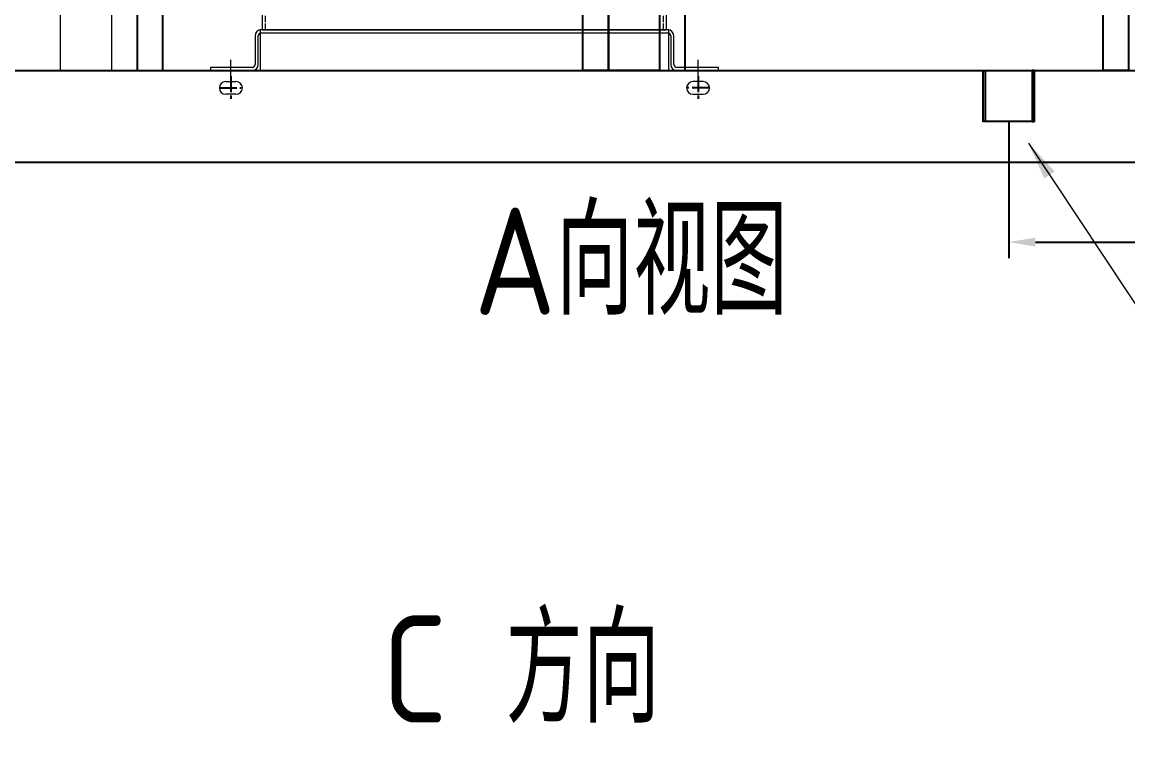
# Model space of a CAD drawing. Header units: millimetres. Extents: x 0 to 87554, y -20854 to 20404.
# Drawn here: x 9085 to 11251, y 8036 to 9459 of the extents above; entities that cross this region are included whole.
import ezdxf

# ---------------------------------------------------------------- set-up
doc = ezdxf.new("R2010")
doc.units = ezdxf.units.MM
doc.linetypes.add('ACAD_ISO02W100', pattern=[15, 12, -3])
doc.linetypes.add('CENTER', pattern=[50.8, 31.75, -6.35, 6.35, -6.35])
doc.layers.get('0').update_dxf_attribs({"lineweight": 15})
doc.layers.get('Defpoints').update_dxf_attribs({"lineweight": 15})
for name, color, linetype, lineweight in [('3中心线', 1, 'CENTER', 20), ('DAS', 3, 'ACAD_ISO02W100', 18), ('THICK', 7, 'Continuous', 0)]:
    doc.layers.add(name, color=color, linetype=linetype, lineweight=lineweight)
doc.layers.add('CEN', color=1, linetype='CENTER')
doc.styles.add('GB', font='gbenor.shx', dxfattribs={"bigfont": 'gbcbig.shx'})
doc.styles.get("Standard").update_dxf_attribs({"font": 'isocp.shx', "width": 0.707, "bigfont": 'hztxt.shx'})
doc.styles.add('仿宋', font='', dxfattribs={"width": 0.8})
doc.styles.get('仿宋').set_extended_font_data('仿宋_gb2312')
doc.dimstyles.new('12倍', dxfattribs={"dimscale": 21, "dimtxt": 3.5, "dimasz": 2.5, "dimexe": 1.5, "dimexo": 0, "dimgap": 1, "dimtad": 1, "dimtoh": 1, "dimdsep": 46, "dimtxsty": '仿宋', "dimcen": 2.5, "dimdle": 5, "dimclrd": 4, "dimclre": 4, "dimclrt": 3, "dimadec": 0, "dimazin": 0, "dimtfac": 1, "dimtmove": 0, "dimatfit": 3, "dimfxl": 1, "dimtolj": 1, "dimarcsym": 0})
doc.dimstyles.new('DJ', dxfattribs={"dimtxt": 75, "dimasz": 75, "dimexe": 20, "dimexo": 0, "dimgap": 20, "dimtad": 1, "dimdec": 1, "dimtxsty": 'Standard', "dimcen": 10, "dimclrd": 95, "dimclre": 95, "dimclrt": 95, "dimadec": 0, "dimazin": 0, "dimtfac": 1, "dimtdec": 1, "dimtmove": 1, "dimatfit": 3, "dimfxl": 1, "dimlwd": 13, "dimlwe": 15, "dimarcsym": 0})

# ---------------------------------------------------------------- blocks, each defined once
blk = doc.blocks.new('vf34e')
at = {"color": 87}
for p, q in [((-336, 210), (-336, -1420)), ((456, -1420), (456, 210)), ((460, -1420), (-340, -1420)), ((-340, -1420), (-340, -1500)), ((458, -1420), (-338, -1420)), ((-338, -1426), (458, -1426)), ((-336, -1420), (456, -1420)), ((460, -1500), (460, -1420)), ((-350, -1432), (-350, -1488)), ((-344, -1488), (-344, -1432)), ((464, -1432), (464, -1488)), ((470, -1488), (470, -1432)), ((-356, -1494), (-437.5, -1494)), ((-437.5, -1494), (-437.5, -1500)), ((557.5, -1494), (476, -1494)), ((557.5, -1500), (557.5, -1494)), ((-437.5, -1500), (-356, -1500)), ((-340, -1500), (460, -1500)), ((476, -1500), (557.5, -1500)), ((-407.5, -1521.5), (-387.5, -1521.5)), ((527.5, -1521.5), (507.5, -1521.5)), ((-387.5, -1546.5), (-407.5, -1546.5)), ((507.5, -1546.5), (527.5, -1546.5))]:
    blk.add_line(p, q, dxfattribs=at)
for centre, radius, start, end in [((-338, -1432), 12, 90, 180), ((-338, -1432), 6, 90, 180), ((458, -1432), 12, 0, 90), ((458, -1432), 6, 0, 90), ((-356, -1488), 6, 270, 0), ((-356, -1488), 12, 270, 0), ((476, -1488), 12, 180, 270), ((476, -1488), 6, 180, 270), ((-407.5, -1534), 12.5, 90, 270), ((-387.5, -1534), 12.5, 270, 90), ((507.5, -1534), 12.5, 90, 270), ((527.5, -1534), 12.5, 270, 90)]:
    blk.add_arc(centre, radius, start, end, dxfattribs=at)
at = {"layer": '3中心线', "color": 87}
for p, q in [((-397.5, -1510.9), (-397.5, -1479.2)), ((517.5, -1510.9), (517.5, -1479.2))]:
    blk.add_line(p, q, dxfattribs=at)
at = {"layer": 'CEN', "color": 87}
for p, q in [((-397.5, -1510.9), (-397.5, -1557.2)), ((517.5, -1510.9), (517.5, -1557.2)), ((-417.9, -1534), (-377.1, -1534)), ((537.9, -1534), (497.1, -1534))]:
    blk.add_line(p, q, dxfattribs=at)
at = {"layer": 'DAS', "color": 87}
for p, q in [((-330, -1420), (-330, 210)), ((450, -1420), (450, 210))]:
    blk.add_line(p, q, dxfattribs=at)
blk = doc.blocks.new('*D174')
at = {"layer": 'Defpoints', "color": 0, "lineweight": -3}
for p in [(11017.4, 9263.5), (13067.4, 9200.5), (13067.4, 9027.3)]:
    blk.add_point(p, dxfattribs=at)
at = {"layer": 'THICK', "color": 4, "linetype": 'Continuous', "lineweight": -2}
for p, q in [((11017.4, 9263.5), (11017.4, 8995.8)), ((13067.4, 9200.5), (13067.4, 8995.8)), ((11069.9, 9027.3), (13014.9, 9027.3))]:
    blk.add_line(p, q, dxfattribs=at)
at = {"layer": 'THICK', "color": 4, "lineweight": -3}
for points in [[(11069.9, 9036), (11069.9, 9018.5), (11017.4, 9027.3)], [(13014.9, 9036), (13014.9, 9018.5), (13067.4, 9027.3)]]:
    blk.add_solid(points, dxfattribs=at)
at = {"layer": 'THICK', "color": 3, "lineweight": -3, "insert": (12042.4, 9085), "char_height": 73.5, "attachment_point": 5, "style": '仿宋'}
blk.add_mtext('\\A1;2050', dxfattribs=at)

msp = doc.modelspace()

# ---------------------------------------------------------------- linework, layer by layer
msp.add_lwpolyline([(9310.387, 9363.523), (9160.387, 9363.523), (9160.387, 11885.523), (9310.387, 11885.523)], close=True)
at = {"lineweight": -3}
for points in [[(10183.597, 11885.523), (10233.598, 11885.523), (10233.597, 9363.523), (10183.597, 9363.523), (10183.597, 11885.523)], [(10383.599, 11885.523), (10333.598, 11885.523), (10333.599, 9363.523), (10383.599, 9363.523), (10383.599, 11885.523)], [(9360.387, 11464.812), (9310.387, 11414.812), (9310.387, 9363.523), (9360.387, 9363.523), (9360.387, 11464.812)], [(11202.389, 11464.812), (11252.389, 11414.812), (11252.389, 9363.523), (11202.389, 9363.523), (11202.389, 11464.812)]]:
    msp.add_lwpolyline(points, dxfattribs=at)
msp.add_lwpolyline([(10233.598, 11885.523), (10333.598, 11885.523), (10333.598, 9363.523), (10233.598, 9363.523)], close=True, dxfattribs=at)
at = {"color": 5}
msp.add_lwpolyline([(8478.887, 9858.523), (8478.887, 9363.523), (9260.387, 9363.523), (9260.387, 10058.523), (8828.887, 10058.523)], dxfattribs=at)
at = {"color": 1, "lineweight": -3}
for points in [[(10967.387, 9363.523), (11067.387, 9363.523), (11067.387, 9263.523), (10967.387, 9263.523)], [(10967.387, 9363.523), (10971.387, 9363.523), (10971.387, 9263.523), (10967.387, 9263.523)], [(11067.387, 9363.523), (11063.387, 9363.523), (11063.387, 9263.523), (11067.387, 9263.523)]]:
    msp.add_lwpolyline(points, close=True, dxfattribs=at)
at = {"layer": 'THICK', "lineweight": -3}
msp.add_lwpolyline([(12850.387, 9363.523), (12850.387, 9288.523), (12889.387, 9288.523), (12889.387, 9183.523), (7187.387, 9183.523), (7187.387, 9288.523), (7163.387, 9288.523), (7163.387, 9363.523)], close=True, dxfattribs=at)

# ---------------------------------------------------------------- block references
at = {"lineweight": -3}
msp.add_blockref('vf34e', (9891.412, 10863.523), dxfattribs=at)

# ---------------------------------------------------------------- texts
at = {"color": 34, "lineweight": 15, "char_height": 210, "attachment_point": 3, "style": 'GB'}
for s, insert in [('A向视图', (10584.387, 9094.95)), ('C 方向', (10334.325, 8295.134))]:
    msp.add_mtext(s, dxfattribs=dict(at, insert=insert))

# ---------------------------------------------------------------- dimensions: what is measured, and where the dimension line sits
at = {"layer": 'THICK', "lineweight": -3}
dim = msp.add_linear_dim(base=(13067.387, 9027.271), p1=(11017.387, 9263.523), p2=(13067.387, 9200.523), dimstyle='12倍', dxfattribs=at)
dim.commit()
dim.dimension.update_dxf_attribs({"geometry": '*D174', "text_midpoint": (12042.387, 9085.021)})

# ---------------------------------------------------------------- leaders
msp.add_leader([(11055.913, 9221.506), (11988.173, 7815.165)], dimstyle='DJ', override={"dimtad": 0, "dimfxl": 1.25, "dimarcsym": 1}, dxfattribs=at)

doc.saveas('drawing.dxf')
